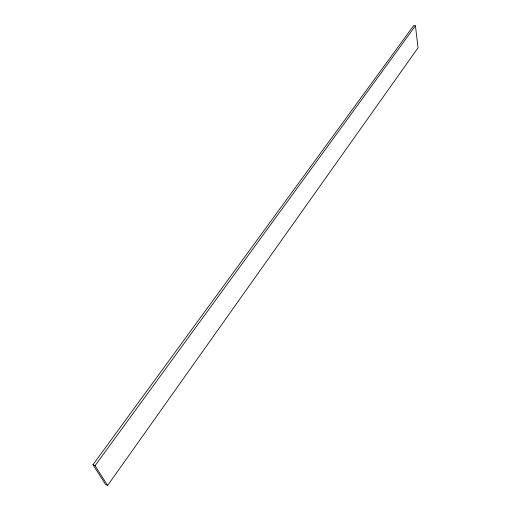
<?xml version="1.0" encoding="UTF-8"?>
<svg xmlns="http://www.w3.org/2000/svg" width="511" height="511" viewBox="0 0 511 511"><rect width="100%" height="100%" fill="white"/><g stroke="black" fill="none" stroke-linecap="round" stroke-linejoin="round"><path stroke-width="0.77" d="M107.636 485.45L418.03 47.83L415.443 25.799L413.725 25.55L92.97 464.755L105.611 484.492L107.636 485.45L95.033 465.719L92.97 464.755M95.033 465.719L415.443 25.799"/></g></svg>
